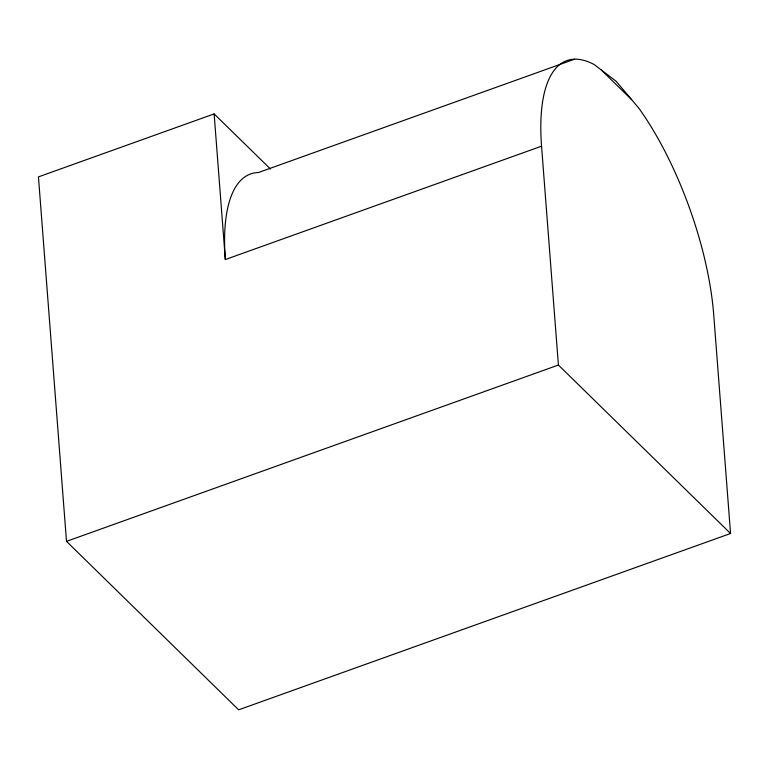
<?xml version="1.0" encoding="UTF-8"?>
<svg xmlns="http://www.w3.org/2000/svg" width="769" height="769" viewBox="0 0 769 769"><rect width="100%" height="100%" fill="white"/><g stroke="black" fill="none" stroke-linecap="round" stroke-linejoin="round"><path stroke-width="1.15" d="M270.467 169.036L214.128 113.908L38.45 176.88L66.499 541.366L238.65 709.825L730.55 533.503L713.709 314.656A180.388 65.788 70.3 0 0 638.828 108.198L616.161 81.312L594.274 64.596A180.388 65.788 70.3 0 0 541.559 146.187L558.4 365.044L730.55 533.503M574.664 59.175L258.442 172.525A180.388 65.788 70.3 0 0 225.336 259.538L541.559 146.187M66.499 541.366L558.4 365.044M601.195 69.883L631.657 99.691M214.128 113.908L225.336 259.538"/></g></svg>
